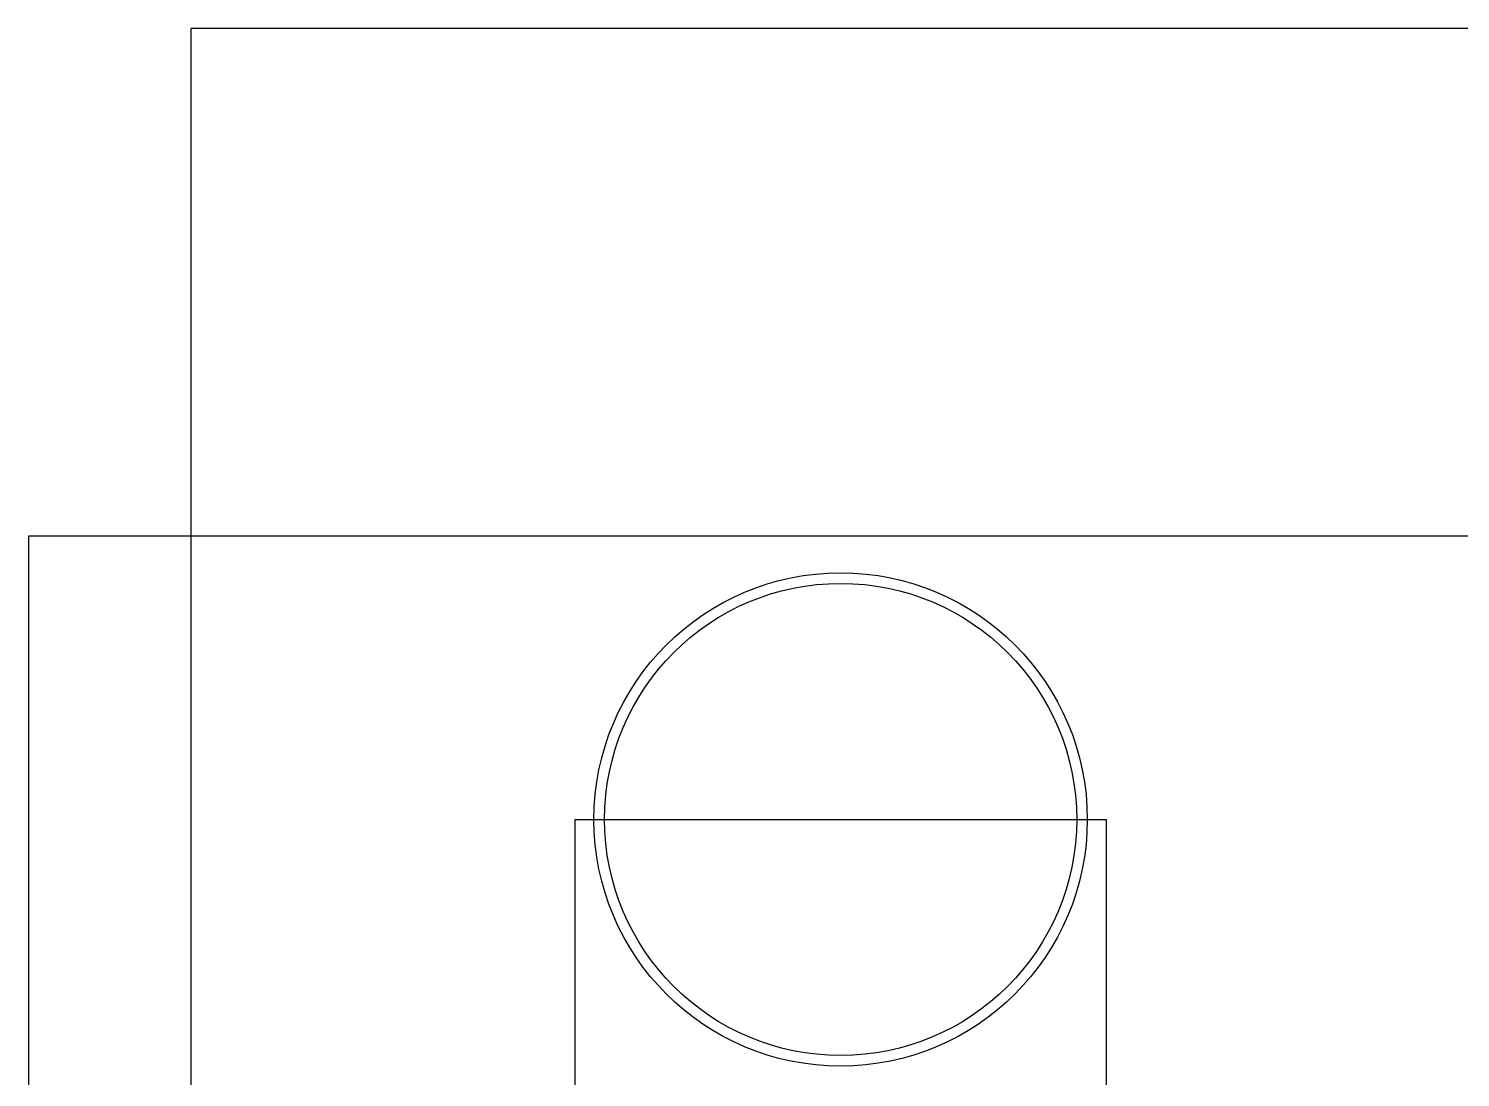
# Model space of a CAD drawing. Header units: inches. Extents: x 1.3 to 19.8, y 1.7 to 13.
# Drawn here: x 12.982 to 13.588, y 10.773 to 11.217 of the extents above; entities that cross this region are included whole.
import ezdxf

# ---------------------------------------------------------------- set-up
doc = ezdxf.new("R2010")
doc.units = ezdxf.units.IN
doc.header["$MEASUREMENT"] = 0
for name, color, linetype in [('45-1523-1', 80, 'Continuous'), ('Panel', 1, 'Continuous'), ('Solenoid', 6, 'Continuous')]:
    doc.layers.add(name, color=color, linetype=linetype)

msp = doc.modelspace()

# ---------------------------------------------------------------- linework, layer by layer
at = {"layer": '45-1523-1'}
for p, q in [((12.98154, 11.00217), (12.98154, 3.25217)), ((16.13154, 11.00217), (12.98154, 11.00217)), ((13.21304, 10.39517), (13.21304, 10.88217)), ((13.21304, 10.88217), (13.43804, 10.88217)), ((13.43804, 10.88217), (13.43804, 10.39517))]:
    msp.add_line(p, q, dxfattribs=at)
at = {"layer": 'Panel'}
msp.add_circle((13.32554, 10.88217), 0.1045, dxfattribs=at)
at = {"layer": 'Solenoid'}
for p in [(13.60062, 11.21717), (13.05046, 10.54717)]:
    msp.add_line(p, (13.05046, 11.21717), dxfattribs=at)
msp.add_circle((13.32554, 10.88217), 0.1, dxfattribs=at)

doc.saveas('drawing.dxf')
